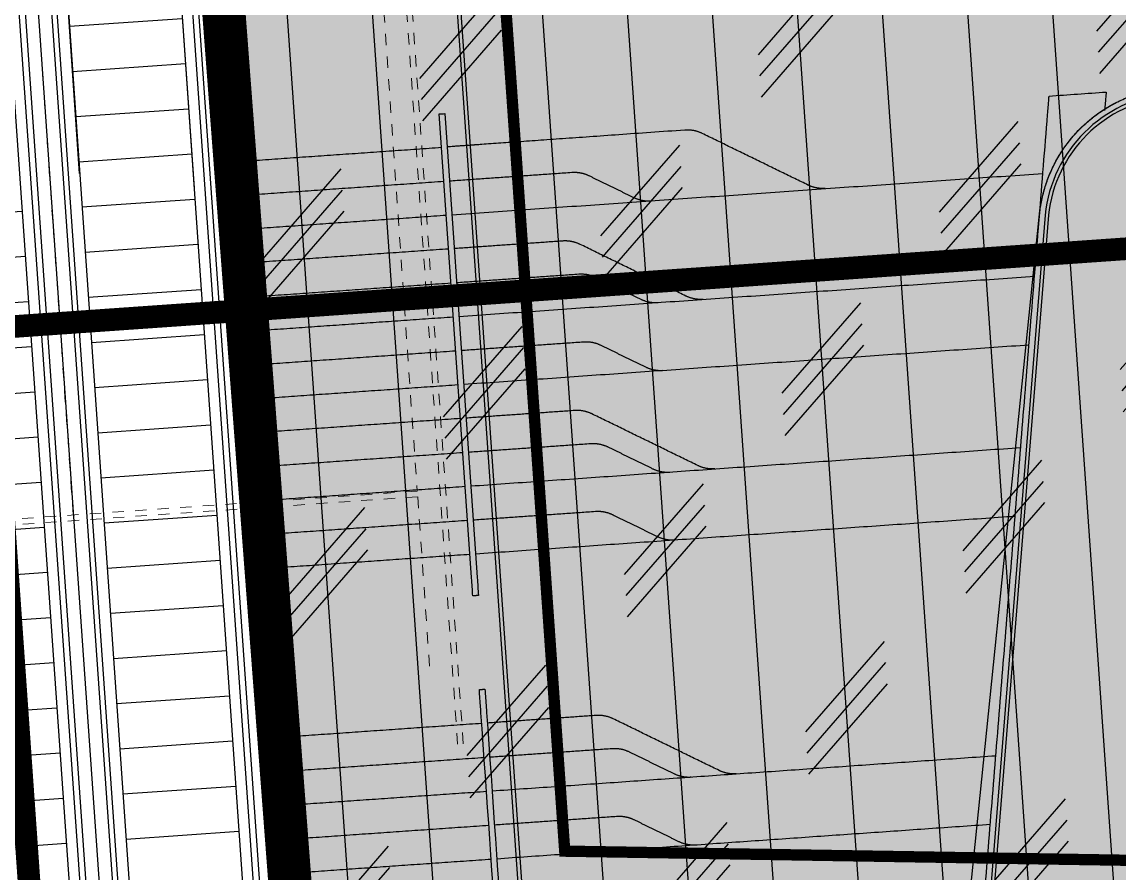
# Model space of a CAD drawing. Header units: millimetres. Extents: x 50357 to 985146, y 723188 to 1803594.
# Drawn here: x 832099.35 to 832109.05, y 820136.12 to 820143.64 of the extents above; entities that cross this region are included whole.
import ezdxf
from ezdxf.xclip import XClip

# ---------------------------------------------------------------- set-up
doc = ezdxf.new("R2010")
doc.units = ezdxf.units.MM
doc.header["$LTSCALE"] = 3
doc.header["$MEASUREMENT"] = 0
for name, pattern in [('DASHED2', [0.375, 0.25, -0.125]), ('DIVIDE', [1.25, 0.5, -0.25, 0, -0.25, 0, -0.25]), ('Grid Line', [22.225, 12.7, -3.175, 3.175, -3.175])]:
    doc.linetypes.add(name, pattern=pattern)
doc.layers.add('-Excluded area line', color=7, linetype='DASHED2', lineweight=40)
for name, color, linetype in [('-Section line', 7, 'Continuous'), ('00_Xref', 7, 'Continuous'), ('3A35X-MAGP-P-LD-00-0$0$A-GLASS', 1, 'Continuous'), ('3A35X-MAGP-P-LD-00-0$0$LWK-GA_HANDRAIL', 7, 'Continuous'), ('_ANCILIARY', 40, 'Continuous'), ('_ANCILIARY HATCH', 252, 'Continuous'), ('_DEV LINE', 96, 'DIVIDE'), ('UAJ-00XREF', 7, 'Continuous')]:
    doc.layers.add(name, color=color, linetype=linetype)
for name, color, linetype, lineweight, true_color in [('A-FLOR', 7, 'Continuous', 5, 0x6e6e6e), ('A-FLOR-HRAL', 7, 'Continuous', 13, 0x6e6e6e), ('A-MASS', 7, 'Continuous', 13, 0x6e6e6e), ('ADS280__', 7, 'Continuous', 13, 0x6e6e6e), ('ADS280_BSteel', 7, 'Continuous', 13, 0x6e6e6e)]:
    doc.layers.add(name, color=color, linetype=linetype, lineweight=lineweight, true_color=true_color)

# ---------------------------------------------------------------- blocks, each defined once
blk = doc.blocks.new('x-baseplan')
blk.add_lwpolyline([(834550.5504977031, 818213.8099201302), (834557.1707061984, 818119.1057708476), (834549.7388409991, 818118.5862529866), (834547.9798026364, 818143.7498459143), (834547.5807763856, 818143.7219523429), (834547.5406793719, 818144.2955526419), (834539.964348251, 818143.7659435372), (834540.0207351408, 818142.9597400684), (834532.4540713743, 818142.4508974658), (834523.9730675832, 818144.3196118136), (834526.2541944442, 818154.672315307), (834539.4111505304, 818151.6754048063), (834539.645705567, 818148.3218046228), (834547.2222045134, 818148.8514349199), (834547.1832929897, 818149.4080764136), (834547.5823192402, 818149.4359699852), (834542.9962396064, 818215.0412708663), (834543.2206925141, 818215.0569610451), (834550.3260447974, 818213.7942299456), (834550.5504977031, 818213.8099201302)])
blk = doc.blocks.new('A')
at = {"layer": 'A-FLOR', "color": 8, "linetype": 'DASHED2', "ltscale": 5}
blk.add_line((834551685.2751483, 818144159.2396728), (834551229.8367044, 818150674.4287941), dxfattribs=at)
at = {"layer": 'A-FLOR-HRAL', "color": 8, "linetype": 'DASHED2', "ltscale": 5}
for p, q in [((834553013.5415897, 818171761.906924), (834555085.8838134, 818142116.4044524)), ((834553063.4198711, 818171765.3936205), (834555139.2487912, 818142070.0128676))]:
    blk.add_line(p, q, dxfattribs=at)
at = {"layer": 'ADS280__', "color": 8, "linetype": 'DASHED2', "ltscale": 5}
for p, q in [((834552812.3504276, 818171755.0134816), (834554726.5467825, 818144371.8370347)), ((834554726.5467825, 818144371.8370347), (834548642.6999875, 818143946.551189)), ((834548646.186684, 818143896.6729075), (834554731.3370055, 818144322.0498753)), ((834554731.3370055, 818144322.0498753), (834554842.6323564, 818142729.9351354))]:
    blk.add_line(p, q, dxfattribs=at)
at = {"layer": 'ADS280_BSteel', "color": 8, "linetype": 'DASHED2', "ltscale": 5}
blk.add_line((834555976.843794, 818142278.9302411), (834555475.7460961, 818149447.2892468), dxfattribs=at)
blk = doc.blocks.new('escalator_new')
at = {"layer": '3A35X-MAGP-P-LD-00-0$0$A-GLASS', "ltscale": 0.5}
for p, q in [((109959.9912353814, 41703.54516736494), (109959.9912009293, 27636.8253402986)), ((110039.9912238702, 37003.54516736494), (110039.9912348916, 41503.54516736494)), ((108262.4912353814, 28916.82534404586), (108262.4912353814, 40923.54517111221)), ((108313.4912353814, 40923.54517111221), (108313.4912353814, 28916.82534404587)), ((108546.4912315607, 40923.54517054155), (108546.4911727472, 28916.82534347521)), ((108597.4911727472, 28916.82534322539), (108597.4912315607, 40923.54517029173)), ((109792.4912353814, 28916.8253402986), (109792.4912353814, 40923.54516736494)), ((109843.4912353814, 40923.54516736494), (109843.4912353814, 28916.8253402986)), ((108164.9912353814, 40433.54517111221), (108164.9912353814, 29406.82534404586)), ((108429.9912291605, 40433.54517111221), (108429.9911751474, 29406.82534404587)), ((108429.9912353814, 40433.54517111221), (108429.9912353814, 29406.82534404586)), ((108694.9912291605, 40433.54516981414), (108694.9911751474, 29406.82534274779)), ((109694.9912353814, 40433.54516736494), (109694.9912353814, 29406.8253402986)), ((109959.9912353814, 40433.54516736494), (109959.9912353814, 29406.8253402986)), ((108694.9912353814, 38313.54516736494), (108694.9912353814, 40013.54516736494)), ((109694.9912353814, 40013.54516736494), (109694.9912353814, 38113.54516736494)), ((109694.9912353814, 39613.54516736494), (108694.9912353814, 39613.54516736494)), ((109694.9912353814, 39213.54516736494), (108694.9912353814, 39213.54516736494)), ((109694.9912353814, 38813.54516736494), (108694.9912353814, 38813.54516736494)), ((109694.9912353814, 38413.54516736494), (108694.9912353814, 38413.54516736494)), ((108164.9912353814, 38013.54516736494), (107164.9912353814, 38013.54516736494)), ((109694.9912353814, 38013.54516736494), (108694.9912353814, 38013.54516736494)), ((108164.9912173064, 37613.54516736494), (107164.9912173064, 37613.54516736494)), ((109694.9912173064, 37613.54516736494), (108694.9912173064, 37613.54516736494)), ((108164.991215347, 37213.54516736494), (107164.991215347, 37213.54516736494)), ((109694.991215347, 37213.54516736494), (108694.991215347, 37213.54516736494)), ((110039.9912238702, 37003.54516736494), (109959.9912353814, 37003.54516736494)), ((108164.991215347, 36813.54516736494), (107164.991215347, 36813.54516736494)), ((109694.991215347, 36813.54516736494), (108694.991215347, 36813.54516736494)), ((108164.991215347, 36413.54516736494), (107164.991215347, 36413.54516736494)), ((109694.991215347, 36413.54516736494), (108694.991215347, 36413.54516736494)), ((108164.991215347, 36013.54516736494), (107164.991215347, 36013.54516736494)), ((109694.991215347, 36013.54516736494), (108694.991215347, 36013.54516736494)), ((108164.991215347, 35613.54516736494), (107164.991215347, 35613.54516736494)), ((109694.991215347, 35613.54516736494), (108694.991215347, 35613.54516736494)), ((108164.991197272, 35213.54516736494), (107164.991197272, 35213.54516736494)), ((109694.991197272, 35213.54516736494), (108694.991197272, 35213.54516736494)), ((108164.9912353814, 34813.54516736494), (107164.9912353814, 34813.54516736494)), ((109694.9912353814, 34813.54516736494), (108694.9912353814, 34813.54516736494)), ((108164.9912353814, 34413.54516736494), (107164.9912353814, 34413.54516736494)), ((109694.9912353814, 34413.54516736494), (108694.9912353814, 34413.54516736494)), ((108164.9912353814, 34013.54516736494), (107164.9912353814, 34013.54516736494)), ((109694.9912353814, 34013.54516736494), (108694.9912353814, 34013.54516736494)), ((108164.9912353814, 33613.54516736494), (107164.9912353814, 33613.54516736494)), ((109694.9912353814, 33613.54516736494), (108694.9912353814, 33613.54516736494)), ((108164.9912353814, 33213.54516736494), (107164.9912353814, 33213.54516736494)), ((109694.9912353814, 33213.54516736494), (108694.9912353814, 33213.54516736494)), ((108164.9912173064, 32813.54516736494), (107164.9912173064, 32813.54516736494)), ((109694.9912173064, 32813.54516736494), (108694.9912173064, 32813.54516736494)), ((108164.9912490969, 32413.54516736494), (107164.9912490969, 32413.54516736494)), ((109694.9912490969, 32413.54516736494), (108694.9912490969, 32413.54516736494))]:
    blk.add_line(p, q, dxfattribs=at)
blk = doc.blocks.new('QA')
at = {"layer": '3A35X-MAGP-P-LD-00-0$0$A-GLASS', "ltscale": 0.5}
for points in [[(23174.3052560091, -3053.327570676804), (23089.43248414993, -3053.264688968658, 0.3580451658036957), (21937.02547895908, -4049.505942225456), (20809.71057832241, -11492.07417678833, -0.3708361170407005), (19277.19096207619, -12809.94570815563), (16705.07534730434, -12809.94570803642)], [(23174.30525612831, -3083.327578783035), (23089.8018091917, -3083.264970898628, 0.3578801862417719), (21966.64198517799, -4054.296924233437), (20839.37224829197, -11496.56698644161, -0.3708361170406999), (19277.19111013412, -12839.94570815563), (16705.07534730434, -12839.94570803642)]]:
    blk.add_lwpolyline(points, format="xyb", dxfattribs=at)
for points, knots in [([(14855.07534456253, -6851.267236471176), (14855.07534456253, -5496.111406445503), (14855.07534468174, -4140.955576300621), (14855.07534468174, -2785.799746274948), (14871.74201142788, -2785.799746274948), (14888.4086779356, -2785.799746155739), (14905.07534456253, -2785.799746155739), (14905.07534468174, -4140.955576300621), (14905.07534468174, -5496.111406445503), (14905.07534468174, -6851.267236471176)], [0, 0, 0, 0, 4574.764335667918, 4574.764335667918, 4574.764335667918, 4575.764335667918, 4575.764335667918, 4575.764335667918, 9150.52867133581, 9150.52867133581, 9150.52867133581, 9150.52867133581]), ([(16655.07534468174, -6851.267236471176), (16655.07534468174, -5496.111406445503), (16655.07534468174, -4140.955576300621), (16655.07534456253, -2785.799746155739), (16671.74201118946, -2785.799746274948), (16688.40867805481, -2785.799746155739), (16705.07534468174, -2785.799746155739), (16705.07534468174, -4140.955576300621), (16705.07534468174, -5496.111406326294), (16705.07534468174, -6851.267236471176)], [0, 0, 0, 0, 4574.764335667888, 4574.764335667888, 4574.764335667888, 4575.764335667888, 4575.764335667888, 4575.764335667888, 9150.528671335818, 9150.528671335818, 9150.528671335818, 9150.528671335818]), ([(14855.07534468174, -6897.121472597122), (14855.07534456253, -6893.165905356407), (14855.07534468174, -6889.210443615913), (14855.07534468174, -6885.282786488533), (14855.07534456253, -6881.327079534531), (14855.07534456253, -6877.399575710297), (14855.07534468174, -6873.528303384781), (14855.07534468174, -6869.657030701637), (14855.07534468174, -6865.84198975563), (14855.07534468174, -6862.110381364822), (14855.07534468174, -6858.405233740807), (14855.07534468174, -6854.782339692116), (14855.07534456253, -6851.267236471176)], [0, 0, 0, 0, 11.87348167176118, 11.87348167176118, 11.87348167176118, 23.83179552505381, 23.83179552505381, 23.83179552505381, 35.79013299409944, 35.79013299409944, 35.79013299409944, 47.66357382779874, 47.66357382779874, 47.66357382779874, 47.66357382779874]), ([(14905.07534468174, -6851.267236471176), (14905.07534456253, -6854.782339692116), (14905.07534468174, -6858.405233621597), (14905.07534468174, -6862.110381245613), (14905.07534468174, -6865.84198987484), (14905.07534468174, -6869.657030820847), (14905.07534480095, -6873.528303384781), (14905.07534456253, -6877.399575710297), (14905.07534468174, -6881.327079534531), (14905.07534468174, -6885.282786607742), (14905.07534480095, -6889.210443615913), (14905.07534468174, -6893.165905475616), (14905.07534468174, -6897.121472716331)], [0, 0, 0, 0, 11.87344083346041, 11.87344083346041, 11.87344083346041, 23.83177830295303, 23.83177830295303, 23.83177830295303, 35.79009215617272, 35.79009215617272, 35.79009215617272, 47.66357382802254, 47.66357382802254, 47.66357382802254, 47.66357382802254]), ([(16655.07534468174, -6897.121472597122), (16655.07534468174, -6893.165905475616), (16655.07534480095, -6889.210443615913), (16655.07534468174, -6885.282786488533), (16655.07534468174, -6881.327079534531), (16655.07534468174, -6877.399575710297), (16655.07534468174, -6873.528303384781), (16655.07534468174, -6869.657030820847), (16655.07534468174, -6865.84198975563), (16655.07534468174, -6862.110381364822), (16655.07534468174, -6858.405233740807), (16655.07534480095, -6854.782339692116), (16655.07534468174, -6851.267236471176)], [0, 0, 0, 0, 11.87348167163238, 11.87348167163238, 11.87348167163238, 23.83179552502516, 23.83179552502516, 23.83179552502516, 35.79013299421553, 35.79013299421553, 35.79013299421553, 47.66357382791514, 47.66357382791514, 47.66357382791514, 47.66357382791514]), ([(16705.07534468174, -6851.267236471176), (16705.07534468174, -6854.782339692116), (16705.07534468174, -6858.405233621597), (16705.07534456253, -6862.110381245613), (16705.07534468174, -6865.84198987484), (16705.07534468174, -6869.657030820847), (16705.07534468174, -6873.528303384781), (16705.07534468174, -6877.399575710297), (16705.07534456253, -6881.327079534531), (16705.07534480095, -6885.282786607742), (16705.07534468174, -6889.210443615913), (16705.07534456253, -6893.165905475616), (16705.07534468174, -6897.121472716331)], [0, 0, 0, 0, 11.87344083343626, 11.87344083343626, 11.87344083343626, 23.83177830282586, 23.83177830282586, 23.83177830282586, 35.79009215592657, 35.79009215592657, 35.79009215592657, 47.6635738279085, 47.6635738279085, 47.6635738279085, 47.6635738279085]), ([(14855.07534468174, -8092.404342770576), (14855.07534480095, -8088.901098847389), (14855.07534468174, -8085.291594862938), (14855.07534456253, -8081.600918531418), (14855.07534480095, -8077.884124755859), (14855.07534468174, -8074.085005760193), (14855.07534468174, -8070.230381011963), (14855.07534468174, -8066.375756263733), (14855.07534468174, -8062.465625762939), (14855.07534468174, -8058.527724266052), (14855.07534480095, -8054.617493629456), (14855.07534456253, -8050.679880857468), (14855.07534468174, -8046.742144823074)], [0, 0, 0, 0, 11.81993191527899, 11.81993191527899, 11.81993191527899, 23.72357972356384, 23.72357972356384, 23.72357972356384, 35.62731042896207, 35.62731042896207, 35.62731042896207, 47.44721709936928, 47.44721709936928, 47.44721709936928, 47.44721709936928]), ([(14905.07534468174, -8046.742144942284), (14905.07534468174, -8050.679880976677), (14905.07534456253, -8054.617493629456), (14905.07534480095, -8058.527724146843), (14905.07534480095, -8062.465625762939), (14905.07534468174, -8066.375756263733), (14905.07534468174, -8070.230381131172), (14905.07534468174, -8074.085005760193), (14905.07534468174, -8077.884124875069), (14905.07534468174, -8081.600918650627), (14905.07534468174, -8085.291594862938), (14905.07534456253, -8088.90109872818), (14905.07534468174, -8092.404342889786)], [0, 0, 0, 0, 11.81990667044327, 11.81990667044327, 11.81990667044327, 23.72363737560956, 23.72363737560956, 23.72363737560956, 35.62728518372566, 35.62728518372566, 35.62728518372566, 47.44721709929382, 47.44721709929382, 47.44721709929382, 47.44721709929382]), ([(16655.07534468174, -8092.404342770576), (16655.07534468174, -8088.90109872818), (16655.07534468174, -8085.291594862938), (16655.07534468174, -8081.600918531418), (16655.07534468174, -8077.884124755859), (16655.07534468174, -8074.085005760193), (16655.07534468174, -8070.230381011963), (16655.07534456253, -8066.375756263733), (16655.07534468174, -8062.465625762939), (16655.07534480095, -8058.527724266052), (16655.07534468174, -8054.617493748665), (16655.07534468174, -8050.679880857468), (16655.07534468174, -8046.742144823074)], [0, 0, 0, 0, 11.81993191560352, 11.81993191560352, 11.81993191560352, 23.72357972367968, 23.72357972367968, 23.72357972367968, 35.62731042888954, 35.62731042888954, 35.62731042888954, 47.4472170993391, 47.4472170993391, 47.4472170993391, 47.4472170993391]), ([(16705.07534480095, -8046.742144942284), (16705.07534468174, -8050.679880976677), (16705.07534456253, -8054.617493510246), (16705.07534468174, -8058.527724146843), (16705.07534468174, -8062.465625762939), (16705.07534468174, -8066.375756263733), (16705.07534468174, -8070.230381131172), (16705.07534468174, -8074.085005760193), (16705.07534468174, -8077.884124875069), (16705.07534456253, -8081.600918650627), (16705.07534468174, -8085.291594862938), (16705.07534456253, -8088.90109872818), (16705.07534468174, -8092.404342889786)], [0, 0, 0, 0, 11.81990667037219, 11.81990667037219, 11.81990667037219, 23.72363737574354, 23.72363737574354, 23.72363737574354, 35.62728518412643, 35.62728518412643, 35.62728518412643, 47.44721709932078, 47.44721709932078, 47.44721709932078, 47.44721709932078])]:
    blk.add_open_spline(points, degree=3, knots=knots, dxfattribs=at)
for points, degree in [([(14729.97534453869, -3080.962789297104), (14792.52543532848, -3080.962789416313), (14855.07552611828, -3080.962789416313)], 2), ([(14905.07534468174, -3080.962789297104), (15780.07558143139, -3080.962789297104), (16655.07581818104, -3080.962789416313)], 2), ([(18812.60969316959, -3079.099050045013, 2.7669763445759e-07), (17186.39626908302, -3080.962789416313), (16705.07534468174, -3080.962789297104)], 2), ([(19863.80652940273, -3639.597664833069, 2.766976344714678e-07), (19413.20811116695, -3379.444546937943, 2.766976344853456e-07), (18962.60969316959, -3119.291428923607, 2.766976344714678e-07)], 2), ([(14730.07534468174, -3381.308286309242), (14792.57534468174, -3381.308286190033), (14855.07534468174, -3381.308286309242)], 2), ([(14905.07562863827, -3381.308286309242), (15780.07551157475, -3381.308286309242), (16655.07539439201, -3381.308286309242)], 2), ([(16705.07577264309, -3381.308286309242), (17246.50331330299, -3381.308286309242), (17787.93085384369, -3381.308286190033)], 2), ([(17937.93085384369, -3421.500665307045), (18128.42244184017, -3531.481034755707), (18318.91402983665, -3641.461404323578)], 2), ([(14730.07534480095, -3681.653783202171), (14792.57557880878, -3681.653783082962), (14855.07581293583, -3681.653783082962)], 2), ([(14905.07534468174, -3681.653783202171), (15780.07537019253, -3681.653783202171), (16655.07539570332, -3681.653783321381)], 2), ([(16705.07534456253, -3681.653783202171), (19323.49690496922, -3681.653783202171), (21941.91846525669, -3681.653783202171)], 2), ([(14855.07581424713, -3981.9992800951), (14792.57557940483, -3981.999279975891), (14730.07534468174, -3981.9992800951)], 2), ([(16655.07539689541, -3981.9992800951), (15780.07551395893, -3981.9992800951), (14905.07563114166, -3981.9992800951)], 2), ([(17667.71719360352, -3981.9992800951), (17186.39626908302, -3981.9992800951), (16705.07534468174, -3981.999279975891)], 2), ([(18718.91402983665, -4542.497895002365), (18268.31561160088, -4282.344776988029), (17817.71719360352, -4022.191658854485)], 2), ([(14730.07534468174, -4282.34477686882), (14792.57534468174, -4282.34477686882), (14855.07534468174, -4282.344776988029)], 2), ([(14905.07563233376, -4282.344776988029), (15780.07551527023, -4282.344776988029), (16655.07539832592, -4282.34477686882)], 2), ([(16705.07577633858, -4282.344776988029), (17246.50331509113, -4282.34477686882), (17787.93085384369, -4282.34477686882)], 2), ([(17937.93085384369, -4322.537155628204), (18128.42244184017, -4432.517525434494), (18318.91402983665, -4542.497895002365)], 2), ([(14730.07534468174, -4582.690273880959), (14792.57543838024, -4582.690273761749), (14855.07553231716, -4582.690273880959)], 2), ([(14905.07534921169, -4582.690273761749), (15780.07558679581, -4582.690273880959), (16655.07582437992, -4582.690273761749)], 2), ([(16705.07534456253, -4582.690273761749), (19255.27227389812, -4582.690273761749), (21805.46920311451, -4582.690273761749)], 2), ([(14730.07534468174, -4883.035770773888), (14792.57543921471, -4883.035770654678), (14855.07553350925, -4883.035770773888)], 2), ([(14905.07535040379, -4883.035770654678), (15780.07558810711, -4883.035770654678), (16655.07582569122, -4883.035770654678)], 2), ([(16705.07564270496, -4883.035770773888), (17246.50324833393, -4883.035770654678), (17787.9308539629, -4883.035770773888)], 2), ([(17937.9308539629, -4923.228149533272), (18128.42244184017, -5033.208519101143), (18318.91402983665, -5143.188888669014)], 2), ([(14730.07534468174, -5183.381267547607), (14792.57543969154, -5183.381267547607), (14855.07553482056, -5183.381267547607)], 2), ([(14905.07535171509, -5183.381267547607), (15780.07534825802, -5183.381267666817), (16655.07534468174, -5183.381267547607)], 2), ([(16705.07564389706, -5183.381267547607), (19209.78933620453, -5183.381267547607), (21714.50302839279, -5183.381267547607)], 2), ([(14855.07582044601, -5483.726764559746), (14792.57558250427, -5483.726764440536), (14730.07534468174, -5483.726764559746)], 2), ([(16655.0754032135, -5483.726764440536), (15780.07552027702, -5483.726764440536), (14905.07563734055, -5483.726764559746)], 2), ([(17667.71719348431, -5483.726764321327), (17186.39626908302, -5483.726764440536), (16705.07534468174, -5483.726764440536)], 2), ([(18718.91402983665, -6044.225379347801), (18268.31561160088, -5784.072261333466), (17817.71719348431, -5523.919143438339)], 2), ([(14730.07534468174, -5784.072261452675), (14792.57534468174, -5784.072261333466), (14855.07534468174, -5784.072261333466)], 2), ([(14905.07535421848, -5784.072261214256), (15780.0755918026, -5784.072261333466), (16655.07582938671, -5784.072261452675)], 2), ([(16705.07534468174, -5784.072261333466), (17246.50309920311, -5784.072261452675), (17787.9308539629, -5784.072261452675)], 2), ([(17937.9308539629, -5824.264640212059), (18128.42244184017, -5934.24500977993), (18318.91402983665, -6044.225379347801)], 2), ([(14730.07534468174, -6084.417758226395), (14792.57544159889, -6084.417758226395), (14855.07553851604, -6084.417758226395)], 2), ([(14905.07535541058, -6084.417758226395), (15780.07559299469, -6084.417758107185), (16655.07583081722, -6084.417758226395)], 2), ([(16705.07534456253, -6084.417758226395), (19141.56455540657, -6084.417758226395), (21578.05376625061, -6084.417758107185)], 2), ([(14730.07534468174, -6384.763255119324), (14792.57544231415, -6384.763255119324), (14855.07553970814, -6384.763255119324)], 2), ([(14905.07535684109, -6384.763255000114), (15780.0755944252, -6384.763255119324), (16655.07583200932, -6384.763255119324)], 2), ([(16705.07564878464, -6384.763255119324), (17246.50325143337, -6384.763255119324), (17787.9308539629, -6384.763255119324)], 2), ([(17937.9308539629, -6424.955633878708), (18128.42244195938, -6534.936003565788), (18318.91402983665, -6644.91637301445)], 2), ([(14730.07534468174, -6685.108752012253), (14792.57544279099, -6685.108752012253), (14855.07554101944, -6685.108752012253)], 2), ([(14905.07535803318, -6685.108752012253), (15780.07535123825, -6685.108752012253), (16655.07534456253, -6685.108751893044)], 2), ([(16705.07550191879, -6685.108751893044), (19096.08154666424, -6685.108752012253), (21487.08759152889, -6685.108751893044)], 2), ([(14855.07534468174, -8046.742144823074), (14855.07534456253, -7663.534056067467), (14855.07534468174, -7280.326575160027), (14855.07534468174, -6897.121472597122)], 3), ([(14905.07534468174, -6897.121472716331), (14905.07534468174, -7280.326575160027), (14905.07534468174, -7663.534056186676), (14905.07534468174, -8046.742144942284)], 3), ([(16655.07534468174, -7055.108751773834), (16655.07534468174, -7002.446325421333), (16655.07534468174, -6949.783899068832), (16655.07534468174, -6897.121472597122)], 3), ([(16705.07534468174, -6897.121472716331), (16705.07534468174, -6949.783898949623), (16705.07534480095, -7002.446325302124), (16705.07534480095, -7055.108751654625)], 3), ([(16655.07534468174, -8046.742144823074), (16655.07534468174, -7992.749181628227), (16655.07534468174, -7938.75621843338), (16655.07534468174, -7884.763255119324)], 3), ([(16705.07534468174, -7884.763255238533), (16705.07534468174, -7938.756218314171), (16705.07534468174, -7992.749181628227), (16705.07534480095, -8046.742144942284)], 3), ([(14855.07534468174, -12557.20651352406), (14855.07534468174, -11068.9391232729), (14855.07534468174, -9580.671733021736), (14855.07534468174, -8092.404342770576)], 3), ([(14905.07534468174, -8092.404342889786), (14905.07534468174, -9580.671733140945), (14905.07534468174, -11068.9391232729), (14905.07534468174, -12557.20651352406)], 3), ([(16655.07534468174, -12557.20651352406), (16655.07534468174, -11068.9391232729), (16655.07534468174, -9580.671733021736), (16655.07534468174, -8092.404342770576)], 3), ([(16705.07534468174, -8092.404342889786), (16705.07534480095, -9580.671733140945), (16705.07534480095, -11068.9391232729), (16705.07534468174, -12557.20651352406)], 3), ([(14855.07568502426, -8185.108752131462), (14792.5755147934, -8185.108752012253), (14730.07534468174, -8185.108752012253)], 2), ([(16655.07582879066, -8185.108752012253), (15780.07566535473, -8185.108752012253), (14905.07550179958, -8185.108752012253)], 2), ([(17667.71719348431, -8185.108752012253), (17186.39641964436, -8185.108752012253), (16705.0756456852, -8185.108752012253)], 2), ([(18718.91402983665, -8745.607366919518), (18268.31561172009, -8485.454248905182), (17817.71719348431, -8225.301130771637)], 2), ([(14730.07534468174, -8485.454248785973), (14792.57534468174, -8485.454248905182), (14855.07534468174, -8485.454248905182)], 2), ([(14905.07550311089, -8485.454248905182), (15780.07542383671, -8485.454248785973), (16655.07534468174, -8485.454248905182)], 2), ([(16705.07564711571, -8485.454248905182), (17246.5032504797, -8485.454248785973), (17787.93085384369, -8485.454248905182)], 2), ([(17937.93085384369, -8525.646627664566), (18128.42244184017, -8635.626997351646), (18318.91402983665, -8745.607366919518)], 2), ([(14730.07534468174, -8785.799745798111), (14792.57534468174, -8785.799745798111), (14855.07534456253, -8785.799745678902)], 2), ([(14905.07550442219, -8785.799745798111), (15780.07542455196, -8785.799745678902), (16655.07534468174, -8785.799745798111)], 2), ([(16705.0756483078, -8785.799745678902), (18937.02161562443, -8785.799745678902), (21168.96758306026, -8785.799745798111)], 2), ([(14730.07534468174, -9086.14524257183), (14792.57534468174, -9086.14524269104), (14855.07534480095, -9086.14524257183)], 2), ([(14905.07551956177, -9086.14524257183), (15780.07543218136, -9086.14524257183), (16655.07534456253, -9086.14524257183)], 2), ([(16705.07566344738, -9086.14524257183), (17246.50325858593, -9086.14524257183), (17787.9308539629, -9086.14524257183)], 2), ([(17937.9308539629, -9126.337621569633), (18128.42244195938, -9236.317991018295), (18318.91402971745, -9346.298360586166)], 2), ([(14905.07534468174, -9386.49073958397), (15780.07558917999, -9386.49073958397), (16655.07583391666, -9386.49073958397)], 2), ([(16705.07534468174, -9386.49073958397), (18891.53837656975, -9386.49073958397), (21078.00140810013, -9386.49073946476)], 2)]:
    blk.add_open_spline(points, degree=degree, dxfattribs=at)
for points, weights in [([(18962.60969316959, -3119.291428923607, 2.766976344714678e-07), (18892.99445092678, -3079.099050045013, 2.766976344714678e-07), (18812.60969316959, -3079.099050045013, 2.7669763445759e-07)], [0.9999999999999999, 0.9659258262853384, 0.9999999999999999]), ([(17787.93085384369, -3381.308286190033), (17868.31561160088, -3381.308286190033), (17937.93085384369, -3421.500665307045)], [1, 0.965925826288958, 1]), ([(18318.91402983665, -3641.461404323578), (18388.52927207947, -3681.653783202171), (18468.91402983665, -3681.653783202171)], [1, 0.9659258262909824, 1]), ([(20013.80652940273, -3679.790043830872, 2.766976344853456e-07), (19933.42177164555, -3679.790043830872, 2.766976344714678e-07), (19863.80652940273, -3639.597664833069, 2.766976344714678e-07)], [0.9999999999999999, 0.9659258262819549, 0.9999999999999999]), ([(17817.71719360352, -4022.191658854485), (17748.10195124149, -3981.9992800951), (17667.71719360352, -3981.9992800951)], [0.9999999999999999, 0.9659258262853384, 0.9999999999999999]), ([(17787.93085384369, -4282.34477686882), (17868.31561160088, -4282.34477686882), (17937.93085384369, -4322.537155628204)], [1, 0.965925826288958, 1]), ([(18318.91402983665, -4542.497895002365), (18388.52927207947, -4582.690273880959), (18468.91402983665, -4582.690273761749)], [1, 0.9659258262909824, 1]), ([(18868.91402983665, -4582.690273880959), (18788.52927207946, -4582.690273761749), (18718.91402983665, -4542.497895002365)], [0.9999999999999999, 0.9659258262819549, 0.9999999999999999]), ([(17787.9308539629, -4883.035770773888), (17868.31561160088, -4883.035770654678), (17937.9308539629, -4923.228149533272)], [1, 0.965925826288958, 1]), ([(18318.91402983665, -5143.188888669014), (18388.52927219868, -5183.381267666817), (18468.91402983665, -5183.381267547607)], [1, 0.9659258262909824, 1]), ([(17817.71719348431, -5523.919143438339), (17748.10195124149, -5483.726764440536), (17667.71719348431, -5483.726764321327)], [0.9999999999999999, 0.9659258262853384, 0.9999999999999999]), ([(17787.9308539629, -5784.072261452675), (17868.31561160088, -5784.072261333466), (17937.9308539629, -5824.264640212059)], [1, 0.965925826288958, 1]), ([(18318.91402983665, -6044.225379347801), (18388.52927219868, -6084.417758345604), (18468.91402983665, -6084.417758226395)], [1, 0.9659258262909824, 1]), ([(18868.91402983665, -6084.417758226395), (18788.52927219868, -6084.417758107185), (18718.91402983665, -6044.225379347801)], [0.9999999999999999, 0.9659258262819549, 0.9999999999999999]), ([(17787.9308539629, -6384.763255119324), (17868.31561172009, -6384.763255000114), (17937.9308539629, -6424.955633878708)], [1, 0.965925826288958, 1]), ([(18318.91402983665, -6644.91637301445), (18388.52927219868, -6685.108752012253), (18468.91402983665, -6685.108751893044)], [1, 0.9659258262909824, 1]), ([(17817.71719348431, -8225.301130771637), (17748.10195112228, -8185.108752012253), (17667.71719348431, -8185.108752012253)], [0.9999999999999999, 0.9659258262853384, 0.9999999999999999]), ([(17787.93085384369, -8485.454248905182), (17868.31561172009, -8485.454248785973), (17937.93085384369, -8525.646627664566)], [1, 0.965925826288958, 1]), ([(18318.91402983665, -8745.607366919518), (18388.52927207947, -8785.799745678902), (18468.91402983665, -8785.799745678902)], [1, 0.9659258262909824, 1]), ([(18868.91402983665, -8785.799745798111), (18788.52927207946, -8785.799745798111), (18718.91402983665, -8745.607366919518)], [0.9999999999999999, 0.9659258262819549, 0.9999999999999999]), ([(17787.9308539629, -9086.14524257183), (17868.31561160088, -9086.14524269104), (17937.9308539629, -9126.337621569633)], [1, 0.965925826288958, 1]), ([(18318.91402971745, -9346.298360586166), (18388.52927207947, -9386.49073958397), (18468.91402971745, -9386.49073946476)], [1, 0.9659258262909824, 1])]:
    blk.add_rational_spline(points, weights, degree=2, dxfattribs=at)
for points, knots in [([(16705.07534480095, -7055.108751654625), (16705.07534468174, -7055.108751654625), (16680.07534468174, -7055.108751773834), (16655.07534468174, -7055.108751773834), (16655.07534468174, -7055.108751773834)], [39.26990816987242, 39.26990816987242, 39.26990816987242, 78.53981633974483, 78.53981633974483, 117.8097245096172, 117.8097245096172, 117.8097245096172]), ([(16655.07534468174, -7884.763255119324), (16655.07534480095, -7884.763255119324), (16680.07534468174, -7884.763255119324), (16705.07534468174, -7884.763255238533), (16705.07534468174, -7884.763255238533)], [-157.0796326794897, -157.0796326794897, -157.0796326794897, -117.8097245096172, -117.8097245096172, -78.53981633974483, -78.53981633974483, -78.53981633974483])]:
    blk.add_rational_spline(points, [1, 0.7071067811865476, 1, 0.7071067811865476, 1], degree=2, knots=knots, dxfattribs=at)
at = {"layer": '3A35X-MAGP-P-LD-00-0$0$LWK-GA_HANDRAIL', "color": 2, "lineweight": 30, "ltscale": 0.5}
blk.add_rational_spline([(20760.28162527084, -11484.53886139393), (21322.01912915707, -7775.130828857422), (21883.75663268566, -4065.722796320915), (22044.70860767364, -3002.883757472038), (23119.66551876068, -3002.883757352829), (23146.9853874445, -3002.883757472038), (23174.3052560091, -3002.883757352829)], [1, 1, 1, 0.7581981168754619, 1, 1, 1], degree=2, knots=[0, 0, 0, 7503.401088794692, 7503.401088794692, 9279.029067885283, 9279.029067885283, 9333.668810263021, 9333.668810263021, 9333.668810263021], dxfattribs=at)
at = {"layer": '3A35X-MAGP-P-LD-00-0$0$LWK-GA_HANDRAIL', "color": 2, "ltscale": 0.5}
blk.add_open_spline([(21883.75663268566, -4065.722796320915), (21929.18024730682, -3765.770024895668), (21974.6038620472, -3465.817253351212), (22020.02747678757, -3165.864481687546), (22023.70506072044, -3141.579723954201), (22027.11321520805, -3119.074129581451), (22031.67348706722, -3088.960582852364), (22033.09566092491, -3079.569322109222), (22035.72550737858, -3062.203251481056), (22036.9300416708, -3054.249163031578), (22039.1007488966, -3039.914997220039), (22040.06417787075, -3033.553038477898), (22041.73224639893, -3022.538024187088), (22042.43479275703, -3017.898790240288), (22043.56618356705, -3010.427702188492), (22043.99357616901, -3007.605434060097), (22044.56515753269, -3003.831023693085), (22044.70860767365, -3002.883757472038), (22044.70860767365, -3002.883757472038), (22213.27551054955, -3002.883757472038), (22381.84241366386, -3002.883757352829), (22550.40931665897, -3002.883757472038), (22550.40931665897, -3002.883757472038), (22550.26586651802, -3003.831023693085), (22549.69428527355, -3007.605434060097), (22549.26689267159, -3010.427702188492), (22548.13550186157, -3017.898790240288), (22547.43295538425, -3022.538024187088), (22545.76488685608, -3033.553038597107), (22544.80145788193, -3039.914997339249), (22542.63075077534, -3054.249163031578), (22541.42621636391, -3062.203251481056), (22538.79637002945, -3079.569322109222), (22537.37419617176, -3088.960582852364), (22532.81392347813, -3119.074134349823), (22529.40576815605, -3141.579734563828), (22525.7281857729, -3165.864481806755)], degree=3, knots=[0, 0, 0, 0, 1020.663614786142, 1020.663614786142, 1020.663614786142, 1103.359730196408, 1103.359730196408, 1144.66279691815, 1144.66279691815, 1185.966311727407, 1185.966311727407, 1227.284446835859, 1227.284446835859, 1268.602933834118, 1268.602933834118, 1309.922647256936, 1309.922647256936, 1351.242494429283, 1351.242494429283, 1351.242494429283, 1856.943203477201, 1856.943203477201, 1856.943203477201, 1898.263048183701, 1898.263048183701, 1939.582759144575, 1939.582759144575, 1980.901243676555, 1980.901243676555, 2022.219376319575, 2022.219376319575, 2063.522888665249, 2063.522888665249, 2104.825952925355, 2104.825952925355, 2187.522083120316, 2187.522083120316, 2187.522083120316, 2187.522083120316], dxfattribs=at)
at = {"layer": '3A35X-MAGP-P-LD-00-0$0$A-GLASS', "ltscale": 0.5}
blk.add_blockref('escalator_new', (-95247.01588904858, -41401.84557056427), dxfattribs=at)
blk = doc.blocks.new('3A35X-MAGP-P-LD-00-0')
at = {"color": 9, "rotation": 4.018631480163328}
blk.add_blockref('QA', (834538109.879394, 818149316.2728351), dxfattribs=at)
at = {"layer": 'A-MASS', "color": 8, "lineweight": -3}
blk.add_blockref('A', (0, 0), dxfattribs=at)

msp = doc.modelspace()

# ---------------------------------------------------------------- hatches: boundary and pattern name
at = {"layer": '_ANCILIARY'}
h = msp.add_hatch(color=256, dxfattribs=at)
h.dxf.hatch_style = 1
h.paths.add_polyline_path([(832112.9167584312, 820132.7958874829), (832102.0214111055, 820132.0303065589), (832101.0369527388, 820146.0432332233), (832112.1737161017, 820143.4222638451)])
at = {"layer": '_ANCILIARY HATCH'}
h = msp.add_hatch(dxfattribs=at)
h.set_pattern_fill('CORK', color=0, scale=6, angle=180)
h.set_pattern_definition([(93.99890854520767, (834525.5251607728, 818208.8836703451), (-0.7481740341775198, -0.05230310299146107), []), (228.9989085452076, (834525.8730962385, 818209.2839089136), (1.60095427165151, -1.391741860036731), [1.060660176, -1.060660176]), (228.9989085452076, (834525.8600204627, 818209.4709524222), (1.60095427165151, -1.391741860036731), [1.060660176, -1.060660176]), (228.9989085452076, (834525.846944687, 818209.6579959308), (1.60095427165151, -1.391741860036731), [1.060660176, -1.060660176])])
h.paths.add_polyline_path([(832101.0369527388, 820146.0432332233), (832109.4961612094, 820144.0125852547), (832110.2932044906, 820132.6124809432), (832102.0214111055, 820132.0303065589)])

# ---------------------------------------------------------------- linework, layer by layer
at = {"layer": '-Excluded area line', "ltscale": 100, "const_width": 0.1, "flags": 128}
msp.add_lwpolyline([(832111.4049135444, 820136.1962267716), (832104.1461012509, 820136.313924369), (832103.4582000831, 820146.1545652804), (832110.7170123188, 820146.0368685571)], dxfattribs=at)
at = {"layer": '3A35X-MAGP-P-LD-00-0$0$LWK-GA_HANDRAIL', "color": 1, "lineweight": 30, "ltscale": 0.5, "elevation": -2.474056468500947e-07}
msp.add_lwpolyline([(832107.5943599433, 820134.6111834581), (832108.3413376957, 820141.9161238674)], dxfattribs=at)
at = {"layer": '3A35X-MAGP-P-LD-00-0$0$LWK-GA_HANDRAIL', "color": 1, "lineweight": 30, "ltscale": 0.5}
msp.add_rational_spline([(832108.3413376957, 820141.9161238674), (832108.4278717501, 820142.9875921209), (832109.5002180962, 820143.0624631776), (832109.5274716176, 820143.0643660142), (832109.5547251394, 820143.0662688508)], [1, 0.7581981168754619, 1, 1, 1], degree=2, knots=[7503.401088794692, 7503.401088794692, 7503.401088794692, 9279.029067885283, 9279.029067885283, 9333.668810263021, 9333.668810263021, 9333.668810263021], dxfattribs=at)
at = {"layer": '_DEV LINE', "ltscale": 2, "const_width": 0.3825242621480421, "elevation": 0.0001231964928010711}
msp.add_lwpolyline([(832109.2553089407, 820147.4578763566), (832109.4961612094, 820144.0125852547), (832100.9558000385, 820146.0568342479), (832102.021347567, 820132.0302758144), (832110.2949127903, 820132.6087993835), (832112.5926310751, 820099.7487343582), (832159.4298762314, 820103.023194071), (832156.3794605859, 820146.6557557588), (832109.2553089407, 820147.4578763566)], dxfattribs=at)

# ---------------------------------------------------------------- block references
at = {"layer": '00_Xref'}
ref = msp.add_blockref('x-baseplan', (-2451.882280563586, 1995.130757833831), dxfattribs=at)
XClip(ref).set_block_clipping_path([(834202.5721001658, 818417.7772892595), (834906.8000387838, 818467.0082229956), (834956.1800785905, 817760.6473843332), (834251.9521399725, 817711.4164505971)])

# ---------------------------------------------------------------- next in the draw order: block references
at = {"layer": 'UAJ-00XREF', "ltscale": 0.5, "xscale": 0.0009999999999999998, "yscale": 0.0009999999999999998, "zscale": 0.0009999999999999998, "rotation": 359.9752874263863}
msp.add_blockref('3A35X-MAGP-P-LD-00-0', (-2804.685424406012, 2355.157024140935, -0.0001231534318925437), dxfattribs=at)

# ---------------------------------------------------------------- next in the draw order: linework, layer by layer
at = {"layer": '-Section line', "linetype": 'Grid Line', "ltscale": 2, "const_width": 0.2, "flags": 128}
for points in [[(832097.7963481621, 820159.1371021686), (832101.3883094883, 820107.7529740252)], [(832070.1706194311, 820142.7682820273), (832083.1127941522, 820139.8204709868), (832112.5289437227, 820141.8767805019)]]:
    msp.add_lwpolyline(points, dxfattribs=at)

doc.saveas('drawing.dxf')
